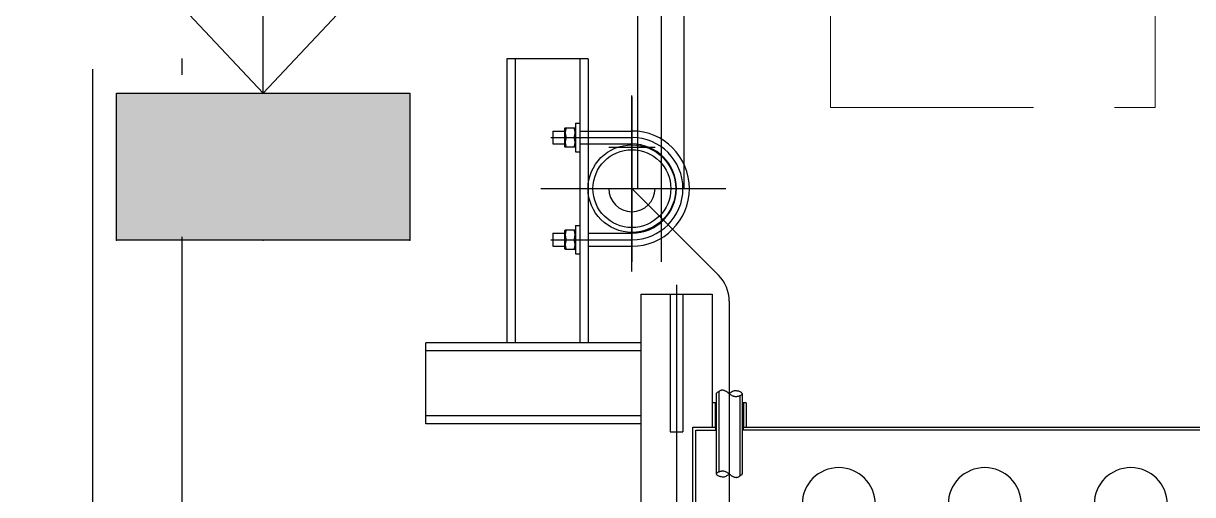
# Model space of a CAD drawing. Header units: millimetres. Extents: x 198973 to 319987, y 50799 to 202761.
# Drawn here: x 212971 to 214412, y 88226 to 88807 of the extents above; entities that cross this region are included whole.
import ezdxf

# ---------------------------------------------------------------- set-up
doc = ezdxf.new("R2010")
doc.units = ezdxf.units.MM
doc.header["$LTSCALE"] = 1000
for name, pattern in [('CENTER', [2, 1.25, -0.25, 0.25, -0.25]), ('DASH', [0.35, 0.25, -0.1]), ('DOTE', [2.42, 2, -0.2, 0.02, -0.2])]:
    doc.linetypes.add(name, pattern=pattern)
for name, color, linetype in [('-人员定位', 6, 'Continuous'), ('DOTE', 8, 'CENTER'), ('PUB_HATCH', 8, 'Continuous')]:
    doc.layers.add(name, color=color, linetype=linetype)
doc.layers.add('Z-综合管架', color=8, linetype='Continuous', lineweight=0)

# ---------------------------------------------------------------- blocks, each defined once
blk = doc.blocks.new('定位基站')
at = {"layer": '-人员定位', "ltscale": 0.01}
h = blk.add_hatch(color=256, dxfattribs=at)
h.dxf.hatch_style = 1
h.paths.add_polyline_path([(406524, 477798), (406524, 477617.1), (406162.1, 477617.1), (406162.1, 477798)])
at = {"layer": '-人员定位', "color": 6}
for p, q in [((406343, 477798), (406343, 478186.1)), ((406343, 477798), (406082.2, 478076.6)), ((406343, 477798), (406603.9, 478076.6)), ((406343, 477995.5), (406343, 477995.5)), ((406162.1, 477798), (406524, 477798)), ((406162.1, 477617.1), (406162.1, 477798)), ((406524, 477798), (406524, 477617.1)), ((406524, 477617.1), (406162.1, 477617.1))]:
    blk.add_line(p, q, dxfattribs=at)
for p in [(406343, 477798), (406162.1, 477617.1), (406343, 477617.1), (406524, 477617.1)]:
    blk.add_point(p, dxfattribs=at)

msp = doc.modelspace()

# ---------------------------------------------------------------- linework, layer by layer
at = {"layer": 'DOTE', "linetype": 'DOTE'}
msp.add_line((213166.2, 103063.8), (213166.2, 79066.4), dxfattribs=at)
at = {"layer": 'PUB_HATCH'}
for p, q in [((213728.7, 88603.4), (213728.7, 90457.5)), ((213757.2, 90457.5), (213757.2, 88513.1)), ((213757.2, 90457.5), (213757.2, 88513.1)), ((213785.7, 88603.4), (213785.7, 90457.5)), ((213056.2, 88750.7), (213056.2, 87313.4)), ((213667.2, 88763.4), (213567.2, 88763.4)), ((213567.2, 88763.4), (213567.2, 88581.7)), ((213577.2, 88763.4), (213577.2, 88581.7)), ((213657.2, 88763.4), (213657.2, 88551.4)), ((213667.2, 88763.4), (213667.2, 88541)), ((213721.2, 88501.2), (213721.2, 88718.1)), ((213721.2, 88716.6), (213721.2, 88513.1)), ((213721.2, 88716.6), (213721.2, 88513.1)), ((213651.7, 88683.9), (213657.2, 88683.9)), ((213651.7, 88683.9), (213651.7, 88648.9)), ((213651.7, 88683.9), (213651.7, 88648.9)), ((213651.7, 88683.9), (213657.2, 88683.9)), ((213621.1, 88666.4), (213721.2, 88666.4)), ((213623.8, 88674.4), (213623.8, 88658.4)), ((213623.8, 88674.4), (213638.7, 88674.4)), ((213623.8, 88674.4), (213638.7, 88674.4)), ((213623.8, 88674.4), (213623.8, 88658.4)), ((213638.7, 88677.8), (213639, 88678.4)), ((213638.7, 88677.8), (213639, 88678.4)), ((213638.7, 88655), (213638.7, 88677.8)), ((213638.7, 88655), (213638.7, 88677.8)), ((213639, 88678.4), (213651.3, 88678.4)), ((213639, 88678.4), (213651.3, 88678.4)), ((213640.1, 88666.4), (213650.3, 88666.4)), ((213640.1, 88666.4), (213650.3, 88666.4)), ((213651.3, 88678.4), (213651.7, 88677.8)), ((213651.3, 88678.4), (213651.7, 88677.8)), ((213657.2, 88674.4), (213721.2, 88674.4)), ((213623.8, 88658.4), (213638.7, 88658.4)), ((213623.8, 88658.4), (213638.7, 88658.4)), ((213639, 88654.4), (213638.7, 88655)), ((213639, 88654.4), (213638.7, 88655)), ((213651.3, 88654.4), (213639, 88654.4)), ((213651.3, 88654.4), (213639, 88654.4)), ((213651.7, 88655), (213651.3, 88654.4)), ((213651.7, 88655), (213651.3, 88654.4)), ((213657.2, 88658.4), (213659.7, 88658.4)), ((213657.2, 88658.4), (213721.2, 88658.4)), ((213692.7, 88654.4), (213749.7, 88654.4)), ((213651.7, 88648.9), (213652.4, 88648.9)), ((213651.7, 88648.9), (213657.2, 88648.9)), ((213609, 88603.4), (213830.3, 88603.4)), ((213634.6, 88603.4), (213836.9, 88603.4)), ((213721.2, 88603.4), (213828, 88496.6)), ((213567.2, 88581.7), (213567.2, 88413.4)), ((213577.2, 88581.7), (213577.2, 88413.4)), ((213056.2, 88575.9), (213056.2, 87443.4)), ((213757.6, 88567), (213773.2, 88551.4)), ((213638.7, 88551.8), (213639, 88552.4)), ((213638.7, 88551.8), (213639, 88552.4)), ((213638.7, 88529), (213638.7, 88551.8)), ((213638.7, 88529), (213638.7, 88551.8)), ((213639, 88552.4), (213651.3, 88552.4)), ((213639, 88552.4), (213651.3, 88552.4)), ((213651.3, 88552.4), (213651.7, 88551.8)), ((213651.3, 88552.4), (213651.7, 88551.8)), ((213651.7, 88557.9), (213652.4, 88557.9)), ((213651.7, 88557.9), (213651.7, 88522.9)), ((213651.7, 88557.9), (213651.7, 88522.9)), ((213651.7, 88557.9), (213657.2, 88557.9)), ((213657.2, 88551.4), (213657.2, 88413.4)), ((213621.1, 88540.4), (213721.2, 88540.4)), ((213623.8, 88548.4), (213623.8, 88532.4)), ((213623.8, 88548.4), (213638.7, 88548.4)), ((213623.8, 88548.4), (213638.7, 88548.4)), ((213623.8, 88548.4), (213623.8, 88532.4)), ((213640.1, 88540.4), (213650.3, 88540.4)), ((213640.1, 88540.4), (213650.3, 88540.4)), ((213667.2, 88548.4), (213721.2, 88548.4)), ((213667.2, 88541), (213667.2, 88413.4)), ((213623.8, 88532.4), (213638.7, 88532.4)), ((213623.8, 88532.4), (213638.7, 88532.4)), ((213639, 88528.4), (213638.7, 88529)), ((213639, 88528.4), (213638.7, 88529)), ((213651.3, 88528.4), (213639, 88528.4)), ((213651.3, 88528.4), (213639, 88528.4)), ((213651.7, 88529), (213651.3, 88528.4)), ((213651.7, 88529), (213651.3, 88528.4)), ((213651.7, 88522.9), (213657.2, 88522.9)), ((213651.7, 88522.9), (213657.2, 88522.9)), ((213667.2, 88532.4), (213721.2, 88532.4)), ((213776.2, 88484.9), (213776.2, 86909.5)), ((213732.2, 88473.4), (213820.2, 88473.4)), ((213732.2, 88473.4), (213732.2, 88109.4)), ((213768.2, 88473.4), (213768.2, 88303.4)), ((213784.2, 88473.4), (213784.2, 88303.4)), ((213820.2, 88473.4), (213820.2, 88309.4)), ((213841.2, 88464.8), (213841.2, 87192.4)), ((213467.2, 88313.4), (213467.2, 88413.4)), ((213732.2, 88413.4), (213467.2, 88413.4)), ((213732.2, 88403.4), (213467.2, 88403.4)), ((213825.2, 88350.6), (213826.5, 88351.9)), ((213825.2, 88350.6), (213825.2, 88251.6)), ((213828.2, 88353.2), (213828.2, 88254)), ((213854.2, 88348.2), (213854.2, 88249)), ((213857.2, 88350.6), (213857.2, 88251.6)), ((213825.2, 88339.4), (213820.2, 88339.4)), ((213820.2, 88339.4), (213820.2, 88309.4)), ((213823.7, 88339.4), (213823.7, 88309.4)), ((213862.2, 88339.4), (213857.2, 88339.4)), ((213858.7, 88339.4), (213858.7, 88309.4)), ((213862.2, 88339.4), (213862.2, 88309.4)), ((213732.2, 88323.4), (213467.2, 88323.4)), ((213732.2, 88313.4), (213467.2, 88313.4)), ((213796.2, 88309.4), (213825.2, 88309.4)), ((213796.2, 88109.4), (213796.2, 88309.4)), ((213800.2, 88305.4), (213825.2, 88305.4)), ((213800.2, 88109.4), (213800.2, 88305.4)), ((213824.2, 88309.4), (213824.2, 88305.4)), ((213857.2, 88309.4), (215174.2, 88309.4)), ((215174.2, 88305.4), (213857.2, 88305.4)), ((213858.2, 88309.4), (213858.2, 88305.4)), ((213768.2, 88303.4), (213784.2, 88303.4)), ((213776.2, 88253.9), (213776.2, 87137.7)), ((213776.2, 88253.9), (213776.2, 87183.4)), ((213857.2, 88251.6), (213855.9, 88250.3))]:
    msp.add_line(p, q, dxfattribs=at)
at = {"layer": 'PUB_HATCH', "ltscale": 0.5}
for p, q in [((213657.2, 88674.4), (213679.2, 88674.4)), ((213667.2, 88532.4), (213679.2, 88532.4))]:
    msp.add_line(p, q, dxfattribs=at)
at = {"layer": 'PUB_HATCH'}
for radius in [54, 48]:
    msp.add_circle((213721.2, 88603.4), radius, dxfattribs=at)
for centre, radius, start, end in [((213655, 88672.4), 16, 157.9757, 202.0243), ((213655, 88672.4), 16, 157.9757, 202.0243), ((213655, 88660.4), 16, 157.9757, 202.0243), ((213655, 88660.4), 16, 157.9757, 202.0243), ((213635.3, 88672.4), 16, 337.9757, 22.0243), ((213635.3, 88672.4), 16, 337.9757, 22.0243), ((213635.3, 88660.4), 16, 337.9757, 22.0243), ((213635.3, 88660.4), 16, 337.9757, 22.0243), ((213721.2, 88603.4), 71, 270, 90), ((213721.2, 88603.4), 63, 270, 90), ((213721.2, 88603.4), 28.5, 180, 0), ((213655, 88546.4), 16, 157.9757, 202.0243), ((213655, 88546.4), 16, 157.9757, 202.0243), ((213635.3, 88546.4), 16, 337.9757, 22.0243), ((213635.3, 88546.4), 16, 337.9757, 22.0243), ((213655, 88534.4), 16, 157.9757, 202.0243), ((213655, 88534.4), 16, 157.9757, 202.0243), ((213635.3, 88534.4), 16, 337.9757, 22.0243), ((213635.3, 88534.4), 16, 337.9757, 22.0243), ((213796.2, 88464.8), 45, 0, 45), ((213839.3, 88337.5), 19.3, 126.6727, 131.652), ((213837, 88340.1), 15.7, 120.0387, 125.6673), ((213834.8, 88343.3), 12, 111.6406, 118.5202), ((213833.3, 88346.2), 8.65, 100.367, 109.3159), ((213832.8, 88347.9), 6.9, 87.8149, 98.7581), ((213832.7, 88348.6), 6.23, 74.6244, 86.9881), ((213832.7, 88347.6), 7.12, 65.4264, 76.7458), ((213831.9, 88344.8), 10, 59.4223, 67.8807), ((213830.2, 88340.7), 14.5, 55.7066, 61.7892), ((213826.1, 88333.6), 22.7, 53.5176, 57.4748), ((213818.7, 88321.9), 36.4, 52.5535, 55.0075), ((213792, 88283.6), 83.2, 52.9332, 53.9802), ((213855, 88333.9), 21.6, 120.2738, 129.4329), ((213929, 88473.6), 151.2, 234.8935, 235.4539), ((213858.2, 88372.8), 28, 237.8869, 240.846), ((213848.6, 88346.8), 7.39, 108.3844, 128.3721), ((213851.7, 88362.5), 15.8, 243.0974, 248.3203), ((213849.6, 88358.4), 11.2, 250.5679, 258.1568), ((213849.2, 88345.3), 8.92, 98.4702, 108.9717), ((213849.1, 88357.2), 10, 259.2946, 268.4597), ((213846.2, 88317.6), 36.6, 85.1817, 87.411), ((213849.2, 88357.5), 10.3, 268.3485, 278.2549), ((213847.6, 88335.9), 18.3, 79.0913, 84.5722), ((213849.2, 88360.4), 13.2, 276.3589, 284.4635), ((213849.1, 88340.1), 13.9, 74.1931, 82.0576), ((213848.7, 88362.9), 15.7, 283.8669, 290.5157), ((213850.4, 88343.5), 10.3, 66.017, 76.0723), ((213849.2, 88361), 13.8, 291.329, 298.1377), ((213853.1, 88348.3), 4.82, 53.1433, 71.8101), ((213851.3, 88355.9), 8.34, 302.4415, 311.444), ((213855.4, 88350.6), 1.66, 27.2693, 70.1593), ((213854.1, 88351.7), 3.37, 323.633, 339.8062), ((213855.8, 88350.5), 1.37, 0.8837, 38.691), ((213828.4, 88250.5), 3.37, 143.633, 159.8062), ((213826.6, 88251.7), 1.37, 180.8837, 218.691), ((213827, 88251.6), 1.66, 207.2686, 250.1586), ((213831.2, 88246.3), 8.34, 122.4362, 131.4388), ((213829.3, 88253.9), 4.82, 233.1473, 251.8141), ((213833.2, 88241.1), 13.8, 111.3319, 118.1406), ((213832, 88258.7), 10.3, 246.0149, 256.0702), ((213833.7, 88239.3), 15.7, 103.8663, 110.5151), ((213833.3, 88262.1), 13.9, 254.1931, 262.0576), ((213833.3, 88241.7), 13.2, 96.3578, 104.4624), ((213834.9, 88266.3), 18.3, 259.0913, 264.5722), ((213833.3, 88244.7), 10.3, 88.3489, 98.2553), ((213836.2, 88284.6), 36.6, 265.1814, 267.4107), ((213833.3, 88245), 10, 79.2953, 88.4604), ((213833.2, 88256.8), 8.92, 278.4702, 288.9717), ((213832.9, 88243.8), 11.2, 70.5679, 78.1568), ((213833.8, 88255.4), 7.39, 288.3865, 308.3742), ((213830.7, 88239.7), 15.8, 63.0974, 68.3203), ((213824.3, 88229.3), 28, 57.8863, 60.8453), ((213827.5, 88268.3), 21.6, 300.2738, 309.4329), ((213753.4, 88128.5), 151.2, 54.8941, 55.4545), ((213890.5, 88318.6), 83.2, 232.9326, 233.9796), ((213863.7, 88280.2), 36.4, 232.5535, 235.0075), ((213856.3, 88268.6), 22.7, 233.5182, 237.4754), ((213852.3, 88261.4), 14.5, 235.7105, 241.7931), ((213850.5, 88257.3), 10, 239.4223, 247.8807), ((213849.7, 88254.5), 7.12, 245.4256, 256.745), ((213849.7, 88253.6), 6.23, 254.6239, 266.9876), ((213849.7, 88254.3), 6.9, 267.8149, 278.7581), ((213849.2, 88256), 8.65, 280.3662, 289.3151), ((213847.6, 88258.9), 12, 291.6406, 298.5202), ((213845.5, 88262), 15.7, 300.0393, 305.668), ((213843.1, 88264.7), 19.3, 306.6727, 311.652), ((213976.2, 88214.4), 45, 0, 180), ((214156.2, 88214.4), 45, 0, 180), ((214336.2, 88214.4), 45, 0, 180)]:
    msp.add_arc(centre, radius, start, end, dxfattribs=at)
at = {"layer": 'PUB_HATCH', "ltscale": 0.5}
msp.add_arc((213721.2, 88603.4), 55, 270, 90, dxfattribs=at)
at = {"layer": 'Z-综合管架', "linetype": 'DASH'}
msp.add_line((214366.2, 88703.4), (214366.2, 97753.4), dxfattribs=at)
msp.add_lwpolyline([(209466.2, 82903.4), (209466.2, 97353.4), (213966.2, 97353.4), (213966.2, 88703.4), (214366.2, 88703.4)], dxfattribs=at)

# ---------------------------------------------------------------- block references
at = {"layer": '-人员定位'}
msp.add_blockref('定位基站', (-193076.4, -389077.1), dxfattribs=at)

doc.saveas('drawing.dxf')
